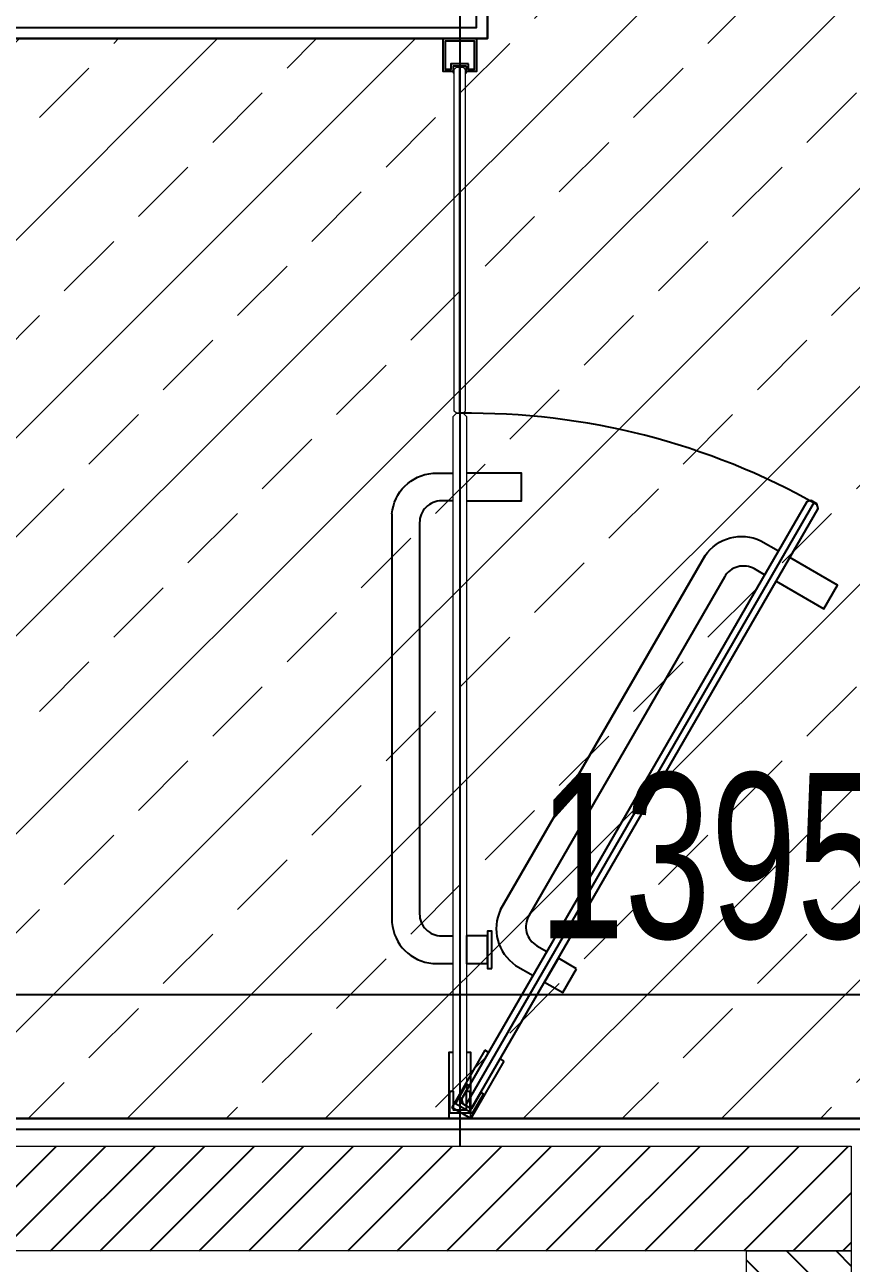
# Model space of a CAD drawing. Header units: millimetres. Extents: x -343543 to 400519, y -115663 to 104219.
# Drawn here: x -230449 to -229699, y 4349 to 5473 of the extents above; entities that cross this region are included whole.
import ezdxf

# ---------------------------------------------------------------- set-up
doc = ezdxf.new("R2010")
doc.units = ezdxf.units.MM
doc.layers.get('0').update_dxf_attribs({"color": 231, "lineweight": 0})
doc.layers.get('DefPoints').update_dxf_attribs({"color": 191})
for name, color, linetype, lineweight in [('A-CLNG', 157, 'Continuous', 25), ('A-PATT', 252, 'Continuous', 9), ('A-SYMBOLS', 10, 'Continuous', 13), ('SME-E-LTG-DIM', 55, 'Continuous', 18), ('XREF MAT BANG TUONG XAY$0$01.Xref _MB T1$0$A-DOOR', 8, 'Continuous', 9), ('XREF MAT BANG TUONG XAY$0$01.Xref _MB T1$0$A-TEXT', 8, 'Continuous', 25), ('XREF MAT BANG TUONG XAY$0$A-WALL-INT', 8, 'Continuous', 9)]:
    doc.layers.add(name, color=color, linetype=linetype, lineweight=lineweight)
for name, color, linetype in [('XREF MAT BANG TUONG XAY$0$A-FNSH', 8, 'Continuous'), ('XREF MAT BANG TUONG XAY$0$A-FURN', 8, 'Continuous'), ('XREF MAT BANG TUONG XAY$0$A-PATT', 8, 'Continuous'), ('XREF MAT BANG TUONG XAY$0$FF-FURN', 8, 'Continuous')]:
    doc.layers.add(name, color=color, linetype=linetype)
doc.styles.add('SM-DIMTEXT', font='SME.shx', dxfattribs={"width": 0.7})
doc.dimstyles.new('SDIM-100', dxfattribs={"dimscale": 100, "dimtxt": 2, "dimasz": 0.6, "dimexe": 0.6, "dimexo": 0.2, "dimgap": 0.5, "dimtad": 1, "dimdec": 0, "dimzin": 12, "dimtxsty": 'SM-DIMTEXT', "dimblk": 'ARCHTICK', "dimblk1": 'ARCHTICK', "dimblk2": 'ARCHTICK', "dimcen": 0.12, "dimdle": 0.6, "dimclrd": 7, "dimclre": 8, "dimadec": 0, "dimazin": 3, "dimtfac": 2, "dimtix": 1, "dimtmove": 1, "dimatfit": 3, "dimfxl": 1, "dimtzin": 0, "dimarcsym": 1})

# ---------------------------------------------------------------- blocks, each defined once
blk = doc.blocks.new('XREF MAT BANG TUONG XAY$0$YLD.Studio-04-126')
at = {"layer": 'XREF MAT BANG TUONG XAY$0$01.Xref _MB T1$0$A-DOOR', "color": 8}
blk.add_lwpolyline([(4.4, -8), (6, -9.6), (6, -637), (3, -640), (-3, -640), (-6, -637), (-6, -9.6), (-4.4, -8)], close=True, dxfattribs=at)
at = {"layer": 'XREF MAT BANG TUONG XAY$0$FF-FURN', "color": 8}
blk.add_line((0, -640), (0, -8), dxfattribs=at)
for points in [[(6, -60), (10, -60), (10, 0), (-10, 0), (-10, -60), (-6, -60)], [(-6, -560.6), (-56, -560.6), (-56, -585.6), (-6, -585.6)]]:
    blk.add_lwpolyline(points, dxfattribs=at)
for points in [[(-6, -25), (-9, -25), (-9, -5), (9, -5), (9, -25), (6, -25), (6, -8), (-6, -8)], [(-29, -136.3), (-29, -170.1), (-25, -170.1), (-25, -136.3)], [(-25, -165.7), (-6, -165.7), (-6, -140.7), (-25, -140.7)]]:
    blk.add_lwpolyline(points, close=True, dxfattribs=at)
for points in [[(61.5, -548.6), (61.5, -177.8, 0.368054), (24.4, -140.7), (6, -140.7)], [(6, -560.6), (16.5, -560.6, 0.414214), (36.5, -540.6), (36.5, -185.7, 0.414214), (16.5, -165.7), (6, -165.7)], [(61.5, -548.6, -0.36855), (24.4, -585.6), (6, -585.6)]]:
    blk.add_lwpolyline(points, format="xyb", dxfattribs=at)
blk = doc.blocks.new('XREF MAT BANG TUONG XAY$0$YLD.Studio-04-132')
at = {"layer": 'XREF MAT BANG TUONG XAY$0$FF-FURN', "color": 8}
blk.add_lwpolyline([(-6, 25), (6, 25), (6, 30), (15, 30), (15, 0), (-15, 0), (-15, 30), (-6, 30), (-6, 25)], dxfattribs=at)
blk.add_lwpolyline([(-8, 23), (8, 23), (8, 28), (13, 28), (13, 2), (-13, 2), (-13, 28), (-8, 28)], close=True, dxfattribs=at)
for centre, start, end in [((-4.8, 30.3), 99.564, 194.9242), ((4.8, 30.3), 345.0758, 80.436)]:
    blk.add_arc(centre, 1.25, start, end, dxfattribs=at)
blk = doc.blocks.new('XREF MAT BANG TUONG XAY$0$YLD.Studio-04-207')
at = {"layer": 'XREF MAT BANG TUONG XAY$0$FF-FURN', "color": 8, "ltscale": 150}
for p, q in [((-40, -52), (-10, 0)), ((-10, 0), (7.3, -10)), ((-22.7, -62), (7.3, -10)), ((-321.3, -559.3), (-5.3, -11.9)), ((-40, -52), (-36.5, -54)), ((-26.1, -60), (-22.7, -62))]:
    blk.add_line(p, q, dxfattribs=at)
for points in [[(-9.1, -9.7), (-11.3, -10.3), (-325, -553.7), (-323.9, -557.8), (-318.7, -560.8), (-314.6, -559.7), (-1.6, -17.5), (-2.7, -13.4)], [(-8.6, -29.7), (-6, -31.2), (4, -13.8), (-11.6, -4.8), (-21.6, -22.2), (-19, -23.7), (-10.5, -8.9), (-0.1, -14.9)]]:
    blk.add_lwpolyline(points, close=True, dxfattribs=at)
at = {"layer": 'XREF MAT BANG TUONG XAY$0$FF-FURN', "color": 8, "ltscale": 100}
blk.add_lwpolyline([(-105.8, -136), (-89.4, -145.5), (-76.9, -123.9), (-93.3, -114.4)], close=True, dxfattribs=at)
at = {"layer": 'XREF MAT BANG TUONG XAY$0$FF-FURN', "color": 8, "ltscale": 150}
for points in [[(-222.4, -510.8), (-37, -189.7, 0.368054), (-50.6, -139), (-66.5, -129.9)], [(-276.4, -493.5), (-267.3, -498.7, 0.414214), (-240, -491.4), (-62.6, -184.1, 0.414214), (-69.9, -156.8), (-79, -151.5)], [(-37, -189.7), (-222.4, -510.8, -0.368054), (-273, -524.3), (-288.9, -515.1)]]:
    blk.add_lwpolyline(points, format="xyb", dxfattribs=at)
at = {"layer": 'XREF MAT BANG TUONG XAY$0$FF-FURN', "color": 8, "ltscale": 100}
blk.add_lwpolyline([(-286.8, -487.5), (-330.1, -462.4), (-342.6, -484.1), (-299.3, -509.1)], dxfattribs=at)
at = {"layer": 'XREF MAT BANG TUONG XAY$0$FF-FURN', "color": 8, "ltscale": 150}
blk.add_arc((-8.5, 1.5), 641.5, 240.5261, 270.7566, dxfattribs=at)
blk = doc.blocks.new('*U222')
at = {"layer": 'XREF MAT BANG TUONG XAY$0$A-PATT'}
h = blk.add_hatch(dxfattribs=at)
h.set_pattern_fill('ANSI31', color=8, scale=10)
h.set_pattern_definition([(45, (36996.79, -11178.564), (-22.45064, 22.45064), [])])
h.paths.add_polyline_path([(-38.7, 47.5), (1511.3, 47.5), (1511.3, -47.5), (-38.7, -47.5)])
at = {"layer": 'XREF MAT BANG TUONG XAY$0$A-WALL-INT', "color": 8}
blk.add_lwpolyline([(-38.7, 47.5), (1511.3, 47.5), (1511.3, -47.5), (-38.7, -47.5)], close=True, dxfattribs=at)
blk = doc.blocks.new('*U223')
at = {"layer": 'XREF MAT BANG TUONG XAY$0$A-PATT'}
h = blk.add_hatch(dxfattribs=at)
h.set_pattern_fill('ANSI31', color=8, scale=10)
h.set_pattern_definition([(45, (35646.79, -11178.564), (-22.45064, 22.45064), [])])
h.paths.add_polyline_path([(-38.7, 47.5), (161.3, 47.5), (161.3, -47.5), (-38.7, -47.5)])
at = {"layer": 'XREF MAT BANG TUONG XAY$0$A-WALL-INT', "color": 8}
blk.add_lwpolyline([(-38.7, 47.5), (161.3, 47.5), (161.3, -47.5), (-38.7, -47.5)], close=True, dxfattribs=at)
blk = doc.blocks.new('XREF MAT BANG TUONG XAY$0$01.Xref _MB T1$0$Phong tam')
at = {"color": 8}
blk.add_line((-1405, 2120), (-1405, 2434), dxfattribs=at)
at = {"layer": 'XREF MAT BANG TUONG XAY$0$01.Xref _MB T1$0$A-DOOR', "color": 8, "elevation": 0}
blk.add_lwpolyline([(-1402, 2434), (-1408, 2434), (-1410, 2432), (-1410, 2122), (-1408, 2120), (-1402, 2120), (-1400, 2122), (-1400, 2432)], close=True, dxfattribs=at)
at = {"layer": 'XREF MAT BANG TUONG XAY$0$A-FURN', "color": 8}
blk.add_line((-1405, 6990), (-1405, 1455), dxfattribs=at)
blk.add_line((-1405, 6990), (-1405, 1455), dxfattribs=at)
blk.add_line((-1405, 6990), (-1405, 1455), dxfattribs=at)
at = {"color": 8, "xscale": -1, "rotation": 180}
for name, p in [('XREF MAT BANG TUONG XAY$0$YLD.Studio-04-132', (-1405, 2460)), ('XREF MAT BANG TUONG XAY$0$YLD.Studio-04-207', (-1405, 1480))]:
    blk.add_blockref(name, p, dxfattribs=at)
at = {"layer": 'XREF MAT BANG TUONG XAY$0$01.Xref _MB T1$0$A-DOOR', "color": 8, "xscale": -1, "rotation": 180}
blk.add_blockref('XREF MAT BANG TUONG XAY$0$YLD.Studio-04-126', (-1405, 1480), dxfattribs=at)
at = {"layer": 'XREF MAT BANG TUONG XAY$0$A-FURN', "color": 8}
for name, p, xscale, rotation in [('*U222', (-1721.3, 1407.5), -1, 180), ('*U223', (-1712.5, 1321.3), -1.000000000000001, 90)]:
    blk.add_blockref(name, p, dxfattribs=dict(at, xscale=xscale, rotation=rotation))
blk = doc.blocks.new('01.Xref _MB T1')
at = {"layer": 'XREF MAT BANG TUONG XAY$0$A-FNSH', "color": 8}
for points in [[(33180.0013, 4479.99998), (31630.0013, 4480.00014), (31630.0013, 5459.99999), (32825.00096, 5459.99999), (32825.00096, 5604.99999)], [(33170.0013, 4469.99998), (31620.0013, 4470.00014), (31620.0013, 5469.99999), (32815.00096, 5469.99999), (32815.00096, 5594.99999)]]:
    blk.add_lwpolyline(points, dxfattribs=at)
at = {"layer": 'XREF MAT BANG TUONG XAY$0$01.Xref _MB T1$0$A-TEXT', "color": 8, "xscale": -1}
blk.add_blockref('XREF MAT BANG TUONG XAY$0$01.Xref _MB T1$0$Phong tam', (31395.0001, 2999.99999), dxfattribs=at)
blk = doc.blocks.new('_ArchTick')
at = {"color": 0, "linetype": 'ByBlock', "const_width": 0.15}
blk.add_lwpolyline([(-0.5, -0.5), (0.5, 0.5)], dxfattribs=at)
blk = doc.blocks.new('*D1266')
at = {"layer": 'DefPoints', "color": 0, "transparency": 16777216}
for p in [(-229129, 4592.5), (-230524, 4352.4), (-229129, 4352.4)]:
    blk.add_point(p, dxfattribs=at)
at = {"layer": 'SME-E-LTG-DIM', "color": 8, "lineweight": -2, "transparency": 16777216}
for p, q in [((-230524, 4372.4), (-230524, 4652.5)), ((-229129, 4372.4), (-229129, 4652.5))]:
    blk.add_line(p, q, dxfattribs=at)
at = {"layer": 'SME-E-LTG-DIM', "color": 7, "lineweight": -2, "transparency": 16777216}
blk.add_line((-230584, 4592.5), (-229069, 4592.5), dxfattribs=at)
at = {"layer": 'SME-E-LTG-DIM', "color": 7, "lineweight": -2, "transparency": 16777216, "xscale": 60, "yscale": 60, "zscale": 60, "rotation": 180}
blk.add_blockref('_ArchTick', (-230524, 4592.5), dxfattribs=at)
at = {"layer": 'SME-E-LTG-DIM', "color": 7, "lineweight": -2, "transparency": 16777216, "xscale": 60, "yscale": 60, "zscale": 60}
blk.add_blockref('_ArchTick', (-229129, 4592.5), dxfattribs=at)
at = {"layer": 'SME-E-LTG-DIM', "color": 0, "transparency": 16777216, "insert": (-229826.5, 4717.5), "char_height": 150, "attachment_point": 5, "style": 'SM-DIMTEXT'}
blk.add_mtext('1395', dxfattribs=at)

msp = doc.modelspace()

# ---------------------------------------------------------------- block references
at = {"layer": 'A-SYMBOLS'}
msp.add_blockref('01.Xref _MB T1', (-262854, 0), dxfattribs=at)

# ---------------------------------------------------------------- next in the draw order: hatches: boundary and pattern name
at = {"layer": 'A-PATT'}
h = msp.add_hatch(dxfattribs=at)
h.set_pattern_fill('ANSI33', color=256, scale=20, double=1)
h.set_pattern_definition([(45, (-262854.02, -1e-05), (-89.80256, 89.80256), []), (45, (-262764.22, -1e-05), (-89.80256, 89.80256), [63.5, -31.75])])
h.paths.add_polyline_path([(-227039, 9965), (-231224, 9965), (-231224, 8980), (-230029, 8980), (-230029, 8835), (-231224, 8835), (-231224, 7855), (-230029, 7855), (-230029, 7710), (-231224, 7710), (-231224, 6730), (-230029, 6730), (-230029, 6585), (-231224, 6585), (-231224, 5605), (-230029, 5605), (-230029, 5460), (-231224, 5460), (-231224, 4480), (-229674, 4480), (-229674, 4135), (-229819, 4135), (-229819, 4335), (-231224, 4335), (-231224, 3235), (-229819, 3235), (-229819, 3435), (-229674, 3435), (-229674, 3235), (-228584, 3235), (-228584, 3435), (-228439, 3435), (-228439, 3235), (-227129, 3235), (-227129, 3425), (-227039, 3425), (-227039, 4335), (-228439, 4335), (-228439, 4135), (-228584, 4135), (-228584, 4480), (-227039, 4480)])

# ---------------------------------------------------------------- next in the draw order: linework, layer by layer
at = {"layer": 'A-CLNG', "color": 251}
msp.add_lwpolyline([(-230029, 5605), (-230029, 5460), (-231224, 5460), (-231224, 4480), (-229674, 4480)], dxfattribs=at)

# ---------------------------------------------------------------- next in the draw order: dimensions: what is measured, and where the dimension line sits
at = {"layer": 'SME-E-LTG-DIM'}
dim = msp.add_linear_dim(base=(-229129, 4592.5), p1=(-230524, 4352.4), p2=(-229129, 4352.4), dimstyle='SDIM-100', override={"dimtxt": 1.5, "dimtfill": 0}, dxfattribs=at)
dim.commit()
dim.dimension.update_dxf_attribs({"geometry": '*D1266', "text_midpoint": (-229826.5, 4717.5)})

doc.saveas('drawing.dxf')
